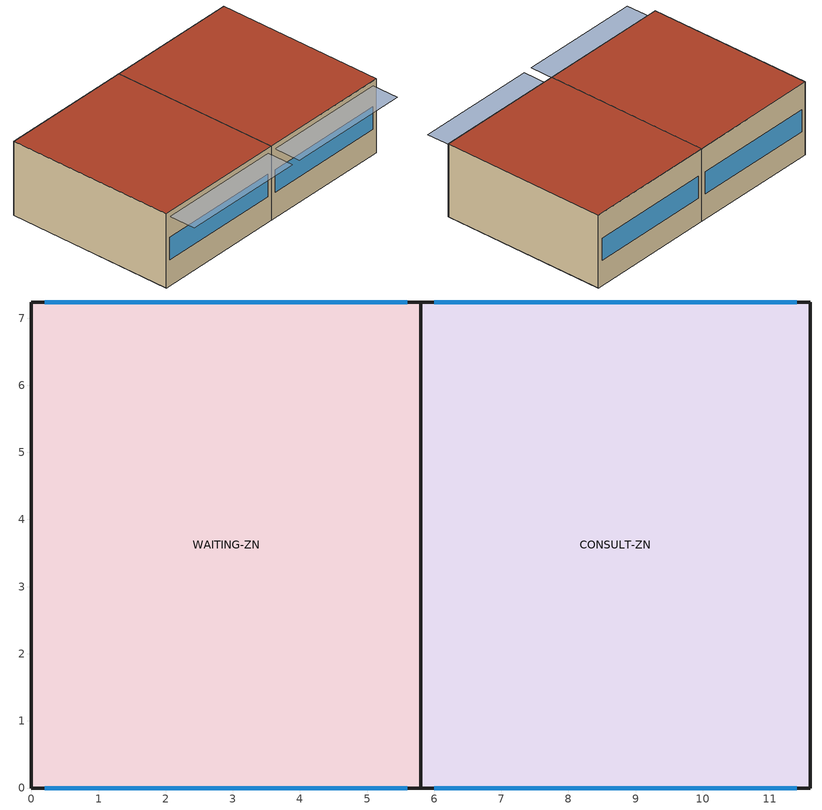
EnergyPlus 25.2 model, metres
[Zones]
WAITING-ZN
 floor ground (FLOOR-CONSTRUCTION): 0,7.24 5.8,7.24 5.8,0 0,0 z0
 wall outside (WALL-CONSTRUCTION): 5.8,0 0,0 0,7.24 5.8,7.24 5.8,0 z0:3.2
 window (WINDOW-CONSTRUCTION): 5.6,0 0.2,0 / 0.2,7.24 5.6,7.24 z1.11:2.09
 roof outside (ROOF-CONSTRUCTION): 0,0 5.8,0 5.8,7.24 0,7.24 z3.2
CONSULT-ZN
 floor ground (FLOOR-CONSTRUCTION): 5.8,7.24 11.6,7.24 11.6,0 5.8,0 z0
 wall outside (WALL-CONSTRUCTION): 11.6,0 5.8,0 5.8,7.24 11.6,7.24 11.6,0 z0:3.2
 window (WINDOW-CONSTRUCTION): 11.4,0 6,0 / 6,7.24 11.4,7.24 z1.11:2.09
 roof outside (ROOF-CONSTRUCTION): 5.8,0 11.6,0 11.6,7.24 5.8,7.24 z3.2
shading: 0.2,-1.16 5.6,-1.16 5.6,0 0.2,0 z3; 6,-1.16 11.4,-1.16 11.4,0 6,0 z3
[Building]
quant-cli-openstudio-task-02-ubuntu: North Axis {deg}=-15; Terrain=Suburbs; Loads Convergence Tolerance Value {W}=0.04; Temperature Convergence Tolerance Value {deltaC}=0.4; Solar Distribution=FullExterior; Maximum Number of Warmup Days=25; Minimum Number of Warmup Days=6
[Site:Location]
Synthetic Test USA: Latitude {deg}=39; Longitude {deg}=-104; Time Zone {hr}=-7; Elevation {m}=1600
[Material] Roughness=Rough; Thermal Absorptance=0.9; Solar Absorptance=0.7; Visible Absorptance=0.7
Name | Thickness {m} | Conductivity {W/m-K} | Density {kg/m3} | Specific Heat {J/kg-K}
WALL-MAT | 0.225 | 0.045 | 1100 | 920
ROOF-MAT | 0.285 | 0.038 | 900 | 900
FLOOR-MAT | 0.18 | 1.2 | 1600 | 800
[WindowMaterial:SimpleGlazingSystem]
LOW-E-GLASS: U-Factor {W/m2-K}=1.3; Solar Heat Gain Coefficient=0.25; Visible Transmittance=0.62
[Construction]
WALL-CONSTRUCTION: WALL-MAT
ROOF-CONSTRUCTION: ROOF-MAT
FLOOR-CONSTRUCTION: FLOOR-MAT
WINDOW-CONSTRUCTION: LOW-E-GLASS
[HVACTemplate:Thermostat]
ENGIWORLD-THERMOSTAT: Heating Setpoint Schedule=HEATING-SP; Cooling Setpoint Schedule=COOLING-SP
[Zone] Type=1; Multiplier=1; Ceiling Height {m}=3.2; Volume {m3}=autocalculate; Floor Area {m2}=autocalculate
WAITING-ZN; CONSULT-ZN
[HVACTemplate:Zone:IdealLoadsAirSystem] Template Thermostat=ENGIWORLD-THERMOSTAT; System Availability Schedule=ALWAYS-ON
WAITING-ZN; CONSULT-ZN
[People] Number of People Schedule=ALWAYS-ON; Number of People Calculation Method=People/Area; People per Floor Area {person/m2}=0.045; Fraction Radiant=0.3; Sensible Heat Fraction=autocalculate; Activity Level Schedule=ALWAYS-ON
Name | Zone or ZoneList or Space or SpaceList
WAITING-PEOPLE | WAITING-ZN
CONSULT-PEOPLE | CONSULT-ZN
[Lights] Schedule=ALWAYS-ON; Design Level Calculation Method=Watts/Area; Watts per Floor Area {W/m2}=5.8; Return Air Fraction=0; Fraction Radiant=0.42; Fraction Visible=0.18; Fraction Replaceable=1
Name | Zone or ZoneList or Space or SpaceList
WAITING-LIGHTS | WAITING-ZN
CONSULT-LIGHTS | CONSULT-ZN
[ElectricEquipment] Schedule=ALWAYS-ON; Design Level Calculation Method=Watts/Area; Watts per Floor Area {W/m2}=4.8; Fraction Latent=0; Fraction Radiant=0.3; Fraction Lost=0.2
Name | Zone or ZoneList or Space or SpaceList
WAITING-EQUIPMENT | WAITING-ZN
CONSULT-EQUIPMENT | CONSULT-ZN
[ZoneInfiltration:DesignFlowRate] Schedule=ALWAYS-ON; Design Flow Rate Calculation Method=AirChanges/Hour; Air Changes per Hour {1/hr}=0.32; Constant Term Coefficient=1; Temperature Term Coefficient=0; Velocity Term Coefficient=0; Velocity Squared Term Coefficient=0
Name | Zone or ZoneList or Space or SpaceList
WAITING-INFILTRATION | WAITING-ZN
CONSULT-INFILTRATION | CONSULT-ZN
[Daylighting:Controls] Daylighting Method=SplitFlux; Availability Schedule=ALWAYS-ON; Lighting Control Type=Continuous; Minimum Input Power Fraction for Continuous or ContinuousOff Dimming Control=0.3; Minimum Light Output Fraction for Continuous or ContinuousOff Dimming Control=0.2; Number of Stepped Control Steps=1; Probability Lighting will be Reset When Needed in Manual Stepped Control=1; Glare Calculation Azimuth Angle of View Direction Clockwise from Zone y-Axis {deg}=180; Maximum Allowable Discomfort Glare Index=22; Fraction of Lights Controlled by Reference Point 1=0.75; Illuminance Setpoint at Reference Point 1 {lux}=500
Name | Zone or Space | Glare Calculation Daylighting Reference Point | Daylighting Reference Point Name 1
WAITING-DAYLIGHT-CONTROLS | WAITING-ZN | WAITING-DAYLIGHT-REF | WAITING-DAYLIGHT-REF
CONSULT-DAYLIGHT-CONTROLS | CONSULT-ZN | CONSULT-DAYLIGHT-REF | CONSULT-DAYLIGHT-REF
[Schedule:Compact]
ALWAYS-ON: Through: 12/31, For: AllDays, Until: 24:00, 1
HEATING-SP: Through: 12/31, For: AllDays, Until: 24:00, 19
COOLING-SP: Through: 12/31, For: AllDays, Until: 24:00, 26
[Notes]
ENGIWORLD_OPTIMIZATION_METADATA_BEGIN
"case_id": "quant-cli-openstudio-task-02-ubuntu",
"design_variables": {
"cooling_setpoint_c": 26.0,
"daylight_control_fraction": 0.75,
"economizer_fraction": 0.2,
"equipment_w_per_m2": 4.8,
"exterior_wall_area_m2": 132.0,
"floor_area_m2": 84.0,
"heating_setpoint_c": 19.0,
"hvac_availability_fraction": 0.72,
"infiltration_ach": 0.32,
"lighting_w_per_m2": 5.8,
"occupied_hours_fraction": 0.42,
"orientation_deg": -15.0,
"people_density_m2": 0.045,
"precool_hours": 0.0,
"roof_r_value_m2k_w": 7.5,
"shade_ratio": 0.8,
"space_count": 2,
"thermal_mass_level": 0.35,
"thermal_zone_count": 2,
"ventilation_lps_per_person": 8.0,
"wall_r_value_m2k_w": 5.0,
"window_area_m2": 21.12,
"window_shgc": 0.25,
"window_u_value_w_m2k": 1.3,
"model_quantities": {
"exterior_wall_area_m2": 132.0,
"floor_area_m2": 84.0,
"space_count": 2,
"thermal_zone_count": 2,
"window_area_m2": 21.12,
"role": "reference_optimized_design",
"space_names": [
"thermal_zone_names": [
"source_baseline_sha256": "8c01522bd6b6a8367ba6f2d3b0f2d32d1ebb552efc58aa3165eee25a9558bf66",
"constraints_sha256": "e4a2abbba30fa57a626244c38793d93de48769d21b2c10a57eb9dded12bfe2fa",
"weather_sha256": "186ac03010a542b09ed5df077b0dfa860f080a3684fc00a817a5738c3cfeaa8c"
ENGIWORLD_OPTIMIZATION_METADATA_END
